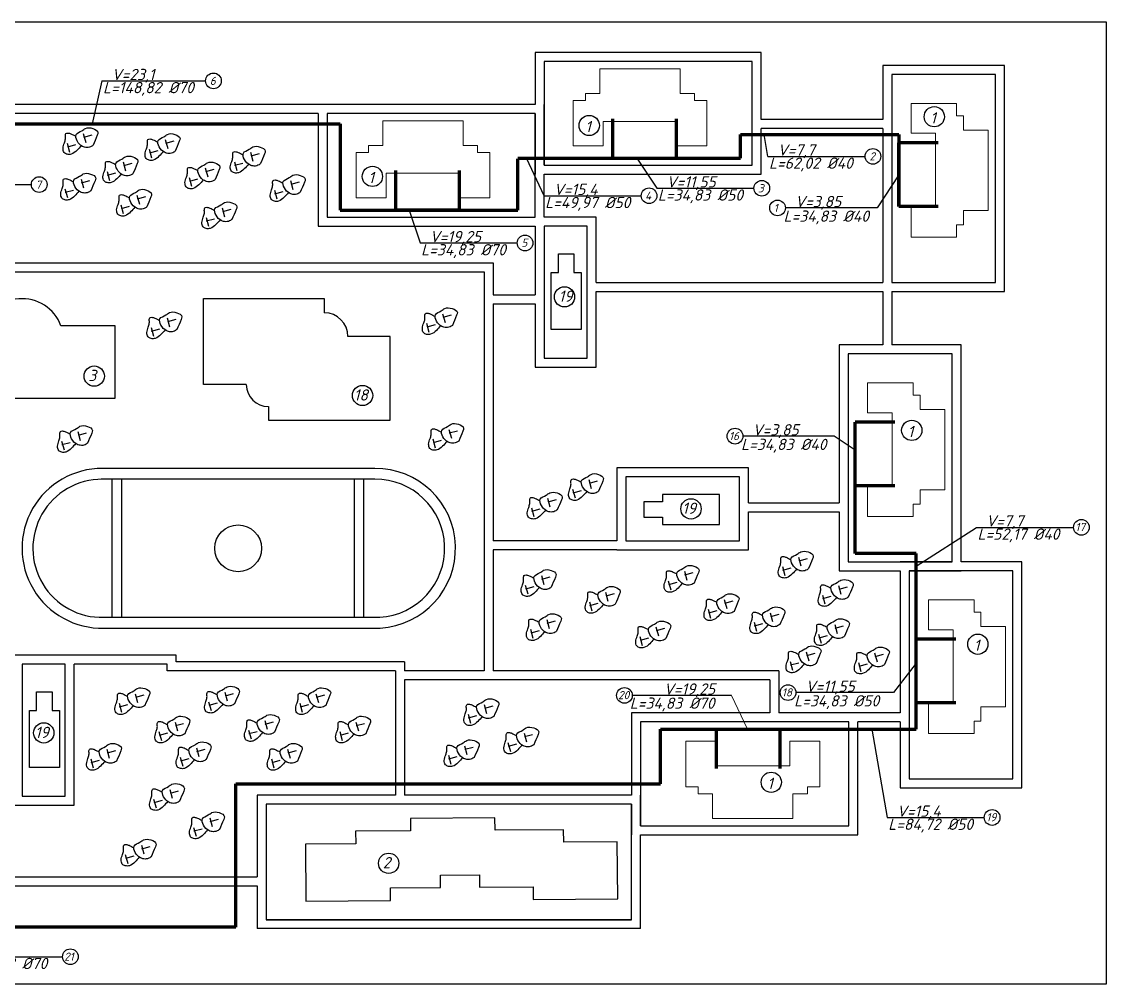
# Model space of a CAD drawing. Header units: millimetres. Extents: x -710977 to 10671, y -929782 to 89628.
# Drawn here: x 241.7 to 451.3, y 4576.5 to 4762.6 of the extents above; entities that cross this region are included whole.
import ezdxf

# ---------------------------------------------------------------- set-up
doc = ezdxf.new("R2010")
doc.units = ezdxf.units.MM
doc.header["$LTSCALE"] = 0.4
for name, color, linetype, lineweight in [('2', 5, 'Continuous', 50), ('5', 7, 'Continuous', 25), ('газ', 7, 'Continuous', 40), ('построение', 7, 'Continuous', 30)]:
    doc.layers.add(name, color=color, linetype=linetype, lineweight=lineweight)
doc.layers.add('план', color=7, linetype='Continuous')
doc.styles.add('Курсив', font='isocpeui.ttf')

msp = doc.modelspace()

# ---------------------------------------------------------------- linework, layer by layer
at = {"color": 0, "linetype": 'ByBlock'}
for p, q in [((156.071, 4762.587), (451.269, 4762.587)), ((451.269, 4762.587), (451.269, 4576.543)), ((451.269, 4576.543), (156.071, 4576.543))]:
    msp.add_line(p, q, dxfattribs=at)
at = {"color": 0, "ltscale": 0.5}
for centre in [(418.028, 4744.222), (351.343, 4742.527), (309.445, 4732.688), (346.569, 4709.407), (255.688, 4694.089), (307.551, 4690.346), (413.671, 4683.605), (371.014, 4668.421), (426.446, 4642.277), (245.942, 4625.128), (386.526, 4615.588), (312.591, 4599.93)]:
    msp.add_circle(centre, 1.96, dxfattribs=at)
at = {"layer": '2', "color": 0, "lineweight": 90}
for p, q in [((355.837, 4743.838), (355.837, 4736.202)), ((355.837, 4743.838), (355.837, 4736.202)), ((368.173, 4743.838), (368.173, 4736.202)), ((368.173, 4743.838), (368.173, 4736.202)), ((231.569, 4742.857), (303.216, 4742.857)), ((303.216, 4742.857), (303.216, 4726.169)), ((380.549, 4736.202), (380.549, 4740.787)), ((380.549, 4740.787), (411.169, 4740.787)), ((411.169, 4740.787), (411.169, 4726.852)), ((418.805, 4739.189), (411.169, 4739.189)), ((411.169, 4726.852), (411.169, 4739.189)), ((337.574, 4736.202), (380.549, 4736.202)), ((337.574, 4726.169), (337.574, 4736.113)), ((313.9, 4733.805), (313.9, 4726.759)), ((313.9, 4733.805), (313.9, 4726.169)), ((326.237, 4733.805), (326.237, 4726.759)), ((326.237, 4733.805), (326.237, 4726.169)), ((418.805, 4726.852), (411.169, 4726.852)), ((303.216, 4726.169), (337.574, 4726.169)), ((326.237, 4726.169), (313.9, 4726.169)), ((402.765, 4659.816), (402.765, 4685.191)), ((410.401, 4685.191), (402.765, 4685.191)), ((402.765, 4672.854), (402.765, 4685.191)), ((410.401, 4672.854), (402.765, 4672.854)), ((414.536, 4659.816), (402.765, 4659.816)), ((414.536, 4625.886), (414.536, 4659.816)), ((422.172, 4643.254), (414.536, 4643.254)), ((414.536, 4630.918), (414.536, 4643.254)), ((422.172, 4643.254), (415.314, 4643.254)), ((422.172, 4630.918), (414.536, 4630.918)), ((365.149, 4615.258), (365.149, 4625.886)), ((365.149, 4625.886), (414.536, 4625.886)), ((375.928, 4618.25), (375.928, 4625.886)), ((375.928, 4625.886), (388.264, 4625.886)), ((388.264, 4618.25), (388.264, 4625.886)), ((283.047, 4587.596), (283.047, 4615.258)), ((283.047, 4615.258), (365.149, 4615.258)), ((283.047, 4587.596), (168.696, 4587.596))]:
    msp.add_line(p, q, dxfattribs=at)
at = {"layer": '2', "color": 0, "lineweight": 50}
for p, q in [((368.173, 4736.202), (355.837, 4736.202)), ((410.401, 4685.191), (403.703, 4685.191)), ((410.401, 4672.854), (403.703, 4672.854))]:
    msp.add_line(p, q, dxfattribs=at)
at = {"layer": 'газ', "color": 0, "lineweight": 25, "ltscale": 0.08}
for p, q in [((384.554, 4756.633), (340.879, 4756.633)), ((340.879, 4756.633), (340.879, 4746.6)), ((384.554, 4743.688), (384.554, 4756.633)), ((382.816, 4754.895), (342.618, 4754.895)), ((342.618, 4754.895), (342.618, 4734.829)), ((382.816, 4734.829), (382.816, 4754.895)), ((431.6, 4754.146), (408.058, 4754.146)), ((408.058, 4754.146), (408.058, 4743.688)), ((431.6, 4710.471), (431.6, 4754.146)), ((429.862, 4752.408), (409.796, 4752.408)), ((409.796, 4752.408), (409.796, 4712.21)), ((429.862, 4712.21), (429.862, 4752.408)), ((257.192, 4751.153), (255.315, 4742.857)), ((257.192, 4751.153), (277.217, 4751.153)), ((340.879, 4746.6), (235.254, 4746.6)), ((342.618, 4734.829), (342.618, 4746.6)), ((298.943, 4744.862), (235.254, 4744.862)), ((298.943, 4744.862), (298.943, 4723.058)), ((340.879, 4744.862), (300.681, 4744.862)), ((300.681, 4744.862), (300.681, 4724.796)), ((340.879, 4744.862), (340.879, 4733.091)), ((340.879, 4724.796), (340.879, 4744.862)), ((408.058, 4743.688), (384.554, 4743.688)), ((384.554, 4733.091), (384.554, 4741.949)), ((408.058, 4741.949), (384.554, 4741.949)), ((408.058, 4741.949), (408.058, 4712.21)), ((385.875, 4736.556), (385.128, 4740.787)), ((342.618, 4728.944), (339.27, 4736.113)), ((342.618, 4734.829), (382.816, 4734.829)), ((360.552, 4736.202), (364.404, 4730.4)), ((385.875, 4736.556), (404.652, 4736.556)), ((342.618, 4733.091), (384.554, 4733.091)), ((342.618, 4724.796), (342.618, 4733.091)), ((365.58, 4733.091), (384.554, 4733.091)), ((411.169, 4733.02), (407.012, 4726.596)), ((224.768, 4731.111), (243.546, 4731.111)), ((342.618, 4728.944), (361.395, 4728.944)), ((364.404, 4730.4), (383.182, 4730.4)), ((408.058, 4729.445), (408.058, 4712.21)), ((407.012, 4726.596), (389.246, 4726.596)), ((300.681, 4724.796), (340.879, 4724.796)), ((316.58, 4726.169), (318.652, 4719.816)), ((352.666, 4724.796), (342.618, 4724.796)), ((352.666, 4712.21), (352.666, 4724.796)), ((298.943, 4723.058), (340.879, 4723.058)), ((323.644, 4723.058), (340.879, 4723.058)), ((340.879, 4723.058), (340.879, 4709.815)), ((350.928, 4723.058), (342.618, 4723.058)), ((342.618, 4723.058), (342.618, 4708.077)), ((350.928, 4697.533), (350.928, 4723.058)), ((318.652, 4719.816), (337.43, 4719.816)), ((223.149, 4715.995), (261.029, 4715.995)), ((261.029, 4715.995), (332.779, 4715.995)), ((332.779, 4715.995), (332.779, 4709.815)), ((224.887, 4714.256), (261.029, 4714.256)), ((261.029, 4714.256), (331.04, 4714.256)), ((331.04, 4714.256), (331.04, 4646.786)), ((352.666, 4712.21), (408.058, 4712.21)), ((409.796, 4712.21), (429.862, 4712.21)), ((332.779, 4709.815), (340.879, 4709.815)), ((352.666, 4695.795), (352.666, 4710.471)), ((352.666, 4710.471), (408.058, 4710.471)), ((408.058, 4710.471), (408.058, 4700.148)), ((409.796, 4710.471), (431.6, 4710.471)), ((409.796, 4710.471), (409.796, 4700.148)), ((332.779, 4708.077), (332.779, 4662.249)), ((332.779, 4708.077), (340.879, 4708.077)), ((340.879, 4708.077), (340.879, 4695.795)), ((342.618, 4708.077), (342.618, 4697.533)), ((408.058, 4700.148), (399.654, 4700.148)), ((399.654, 4700.148), (399.654, 4669.612)), ((423.196, 4700.148), (409.796, 4700.148)), ((423.196, 4658.212), (423.196, 4700.148)), ((342.618, 4697.533), (350.928, 4697.533)), ((421.458, 4698.41), (401.392, 4698.41)), ((401.392, 4698.41), (401.392, 4658.212)), ((421.458, 4658.212), (421.458, 4698.41)), ((340.879, 4695.795), (352.666, 4695.795)), ((398.688, 4682.482), (381.033, 4682.482)), ((402.765, 4679.808), (398.688, 4682.482)), ((309.916, 4676.231), (257.062, 4676.231)), ((382.148, 4676.38), (356.682, 4676.38)), ((356.682, 4676.38), (356.682, 4662.249)), ((382.148, 4669.612), (382.148, 4676.38)), ((309.916, 4674.145), (257.062, 4674.145)), ((259.176, 4647.469), (259.176, 4674.145)), ((261.025, 4647.47), (261.026, 4674.145)), ((305.971, 4647.469), (305.971, 4674.145)), ((307.82, 4647.469), (307.82, 4674.145)), ((380.409, 4674.641), (358.42, 4674.641)), ((358.42, 4674.641), (358.42, 4662.249)), ((380.409, 4662.249), (380.409, 4674.641)), ((399.654, 4675.447), (399.654, 4669.612)), ((382.148, 4669.612), (399.654, 4669.612)), ((382.148, 4660.511), (382.148, 4667.873)), ((382.148, 4667.873), (399.654, 4667.873)), ((399.654, 4667.873), (399.654, 4656.473)), ((399.654, 4667.873), (399.654, 4656.473)), ((414.536, 4657.339), (426.163, 4664.862)), ((426.163, 4664.862), (444.941, 4664.862)), ((356.682, 4662.249), (332.779, 4662.249)), ((358.42, 4662.249), (380.409, 4662.249)), ((332.779, 4660.511), (332.779, 4646.786)), ((356.682, 4660.511), (332.779, 4660.511)), ((356.682, 4660.511), (382.148, 4660.511)), ((401.392, 4658.212), (421.458, 4658.212)), ((421.458, 4658.212), (411.425, 4658.212)), ((434.967, 4658.212), (423.196, 4658.212)), ((434.967, 4614.537), (434.967, 4658.212)), ((399.654, 4656.473), (411.425, 4656.473)), ((411.425, 4656.473), (411.425, 4628.997)), ((433.229, 4656.473), (413.163, 4656.473)), ((413.163, 4656.473), (413.163, 4616.275)), ((413.163, 4656.473), (423.196, 4656.473)), ((433.229, 4616.275), (433.229, 4656.473)), ((256.808, 4647.468), (310.863, 4647.486)), ((331.04, 4646.786), (331.04, 4637.13)), ((332.779, 4646.786), (332.779, 4637.13)), ((256.809, 4645.382), (310.922, 4645.4)), ((271.497, 4640.175), (224.887, 4640.175)), ((251.831, 4640.175), (241.782, 4640.175)), ((250.092, 4638.437), (241.782, 4638.437)), ((250.092, 4638.437), (241.782, 4638.437)), ((241.782, 4638.437), (241.782, 4623.455)), ((250.092, 4612.912), (250.092, 4638.437)), ((269.758, 4638.437), (251.831, 4638.437)), ((251.831, 4611.174), (251.831, 4638.437)), ((269.758, 4637.13), (269.758, 4638.437)), ((271.497, 4638.869), (271.497, 4640.175)), ((315.624, 4638.869), (271.497, 4638.869)), ((315.624, 4638.869), (315.624, 4637.13)), ((414.536, 4638.63), (410.123, 4632.917)), ((313.885, 4637.13), (269.758, 4637.13)), ((313.885, 4637.13), (313.885, 4613.083)), ((331.04, 4637.13), (315.624, 4637.13)), ((387.986, 4637.13), (332.779, 4637.13)), ((387.986, 4637.13), (387.986, 4628.997)), ((386.248, 4635.392), (315.624, 4635.392)), ((315.624, 4635.392), (315.624, 4613.083)), ((386.248, 4635.392), (386.248, 4628.997)), ((378.866, 4632.379), (359.671, 4632.379)), ((410.123, 4632.917), (391.278, 4632.917)), ((411.425, 4633.511), (411.425, 4628.997)), ((359.547, 4628.997), (359.547, 4613.083)), ((378.52, 4628.997), (359.547, 4628.997)), ((386.248, 4628.997), (378.52, 4628.997)), ((411.425, 4628.997), (387.986, 4628.997)), ((361.285, 4627.259), (361.285, 4607.193)), ((401.483, 4627.259), (361.285, 4627.259)), ((401.483, 4607.193), (401.483, 4627.259)), ((403.221, 4605.454), (403.221, 4627.259)), ((411.425, 4627.259), (403.221, 4627.259)), ((405.961, 4625.886), (408.914, 4608.783)), ((411.425, 4627.259), (411.425, 4614.537)), ((411.425, 4627.259), (411.425, 4614.537)), ((241.782, 4623.455), (241.782, 4612.912)), ((413.163, 4616.275), (433.229, 4616.275)), ((411.425, 4614.537), (434.967, 4614.537)), ((240.044, 4611.174), (251.831, 4611.174)), ((241.782, 4612.912), (250.092, 4612.912)), ((313.885, 4613.083), (287.185, 4613.083)), ((287.185, 4613.083), (287.185, 4597.304)), ((359.547, 4611.345), (288.923, 4611.345)), ((288.923, 4611.345), (288.923, 4589.036)), ((359.547, 4613.083), (315.624, 4613.083)), ((359.547, 4611.345), (359.547, 4605.454)), ((359.547, 4589.036), (359.547, 4611.345)), ((361.285, 4607.193), (361.285, 4613.083)), ((361.285, 4607.193), (401.483, 4607.193)), ((408.914, 4608.783), (427.692, 4608.783)), ((361.285, 4605.454), (403.221, 4605.454)), ((361.285, 4587.298), (361.285, 4605.454)), ((210.489, 4597.304), (287.185, 4597.304)), ((186.947, 4595.566), (287.185, 4595.566)), ((287.185, 4595.566), (287.185, 4587.298)), ((288.923, 4589.036), (359.547, 4589.036)), ((359.547, 4589.036), (288.923, 4589.036)), ((361.285, 4587.298), (287.185, 4587.298)), ((228.636, 4581.883), (249.563, 4581.883))]:
    msp.add_line(p, q, dxfattribs=at)
at = {"layer": 'газ', "color": 0, "lineweight": 50, "ltscale": 0.08}
for p, q in [((375.928, 4618.25), (375.928, 4624.506)), ((388.264, 4618.25), (388.264, 4624.506))]:
    msp.add_line(p, q, dxfattribs=at)
at = {"layer": 'газ', "color": 0, "lineweight": 25, "ltscale": 0.08}
for points in [[(345.392, 4714.092), (345.392, 4717.694), (348.383, 4717.694), (348.383, 4714.092)], [(348.383, 4714.092), (349.786, 4714.092), (349.786, 4703.097), (343.989, 4703.097), (343.989, 4714.092), (345.392, 4714.092)], [(285.077, 4692.452), (276.802, 4692.452), (276.802, 4709.111), (300.144, 4709.111), (300.144, 4706.325)], [(238.106, 4693.873), (238.106, 4689.804), (259.715, 4689.804), (259.715, 4703.827), (249.267, 4703.827)], [(289.342, 4688.188), (289.342, 4685.587), (312.901, 4685.587), (312.901, 4701.756), (304.713, 4701.756)], [(365.517, 4669.792), (361.914, 4669.792), (361.914, 4666.8), (365.517, 4666.8)], [(365.517, 4666.8), (365.517, 4665.398), (376.512, 4665.398), (376.512, 4671.194), (365.517, 4671.194), (365.517, 4669.792)], [(244.556, 4629.47), (244.556, 4633.073), (247.548, 4633.073), (247.548, 4629.47)], [(247.548, 4629.47), (248.95, 4629.47), (248.95, 4618.475), (243.154, 4618.475), (243.154, 4629.47), (244.556, 4629.47)], [(333.142, 4606.325), (333.126, 4608.733), (316.792, 4608.619), (316.808, 4606.211)], [(316.808, 4606.211), (306.204, 4606.137), (306.221, 4603.707)], [(346.415, 4603.988), (346.398, 4606.418), (333.142, 4606.325)], [(306.221, 4603.707), (296.523, 4603.639), (296.6, 4592.623), (312.934, 4592.737), (312.917, 4595.167)], [(340.504, 4595.36), (340.521, 4592.93), (356.855, 4593.044), (356.778, 4604.06), (346.415, 4603.988)], [(312.917, 4595.167), (322.615, 4595.235), (322.598, 4597.643)], [(322.598, 4597.643), (330.124, 4597.695)], [(330.124, 4597.695), (330.141, 4595.287), (340.504, 4595.36)]]:
    msp.add_lwpolyline(points, dxfattribs=at)
for centre, radius in [((278.732, 4751.153), 1.515), ((406.168, 4736.556), 1.515), ((245.061, 4731.111), 1.515), ((384.697, 4730.4), 1.515), ((362.91, 4728.944), 1.515), ((387.731, 4726.596), 1.515), ((338.945, 4719.816), 1.515), ((379.517, 4682.482), 1.515), ((446.456, 4664.862), 1.515), ((283.494, 4660.811), 4.526), ((389.763, 4632.917), 1.515), ((358.156, 4632.379), 1.515), ((429.207, 4608.783), 1.515), ((251.079, 4581.883), 1.515)]:
    msp.add_circle(centre, radius, dxfattribs=at)
for centre, radius, start, end in [((241.748, 4701.023), 8.025, 20.44993, 243.00961), ((300.144, 4701.756), 4.57, 0, 90), ((289.342, 4692.452), 4.265, 180, 270), ((257.175, 4660.804), 15.427, 89.54454, 271.50542), ((310.075, 4660.804), 15.427, 273.14856, 90.63208), ((257.175, 4660.804), 13.341, 89.51026, 271.61738), ((310.075, 4660.804), 13.341, 273.38899, 90.67974), ((310.075, 4660.804), 15.427, 266.88587, 266.89003)]:
    msp.add_arc(centre, radius, start, end, dxfattribs=at)
at = {"layer": 'план', "color": 0}
for p, q in [((250.455, 4739.112), (250.928, 4737.402)), ((253.573, 4740.961), (254.046, 4739.251)), ((255.22, 4740.642), (253.621, 4740.2)), ((269.425, 4739.809), (269.898, 4738.099)), ((271.073, 4739.49), (269.473, 4739.048)), ((252.102, 4738.793), (250.503, 4738.351)), ((266.308, 4737.96), (266.78, 4736.25)), ((267.955, 4737.641), (266.356, 4737.199)), ((285.9, 4737.371), (286.372, 4735.661)), ((287.547, 4737.052), (285.948, 4736.61)), ((261.292, 4735.481), (261.765, 4733.771)), ((262.939, 4735.162), (261.34, 4734.72)), ((282.782, 4735.522), (283.255, 4733.812)), ((284.429, 4735.203), (282.83, 4734.761)), ((258.174, 4733.632), (258.647, 4731.922)), ((259.821, 4733.313), (258.222, 4732.871)), ((277.144, 4734.329), (277.617, 4732.619)), ((278.792, 4734.01), (277.192, 4733.568)), ((253.142, 4732.155), (253.615, 4730.445)), ((254.789, 4731.837), (253.19, 4731.394)), ((274.026, 4732.48), (274.499, 4730.77)), ((275.674, 4732.161), (274.075, 4731.719)), ((293.619, 4731.891), (294.091, 4730.181)), ((295.266, 4731.572), (293.667, 4731.13)), ((250.024, 4730.307), (250.497, 4728.597)), ((251.671, 4729.988), (250.072, 4729.546)), ((263.941, 4729.052), (264.414, 4727.342)), ((265.588, 4728.733), (263.989, 4728.291)), ((290.501, 4730.042), (290.973, 4728.332)), ((292.148, 4729.723), (290.549, 4729.281)), ((260.823, 4727.203), (261.296, 4725.493)), ((262.47, 4726.885), (260.871, 4726.442)), ((280.415, 4726.614), (280.888, 4724.904)), ((277.297, 4724.765), (277.77, 4723.055)), ((278.944, 4724.447), (277.345, 4724.004)), ((282.062, 4726.295), (280.463, 4725.853)), ((323.022, 4706.156), (323.494, 4704.446)), ((324.669, 4705.837), (323.07, 4705.395)), ((266.665, 4703.501), (267.138, 4701.792)), ((269.783, 4705.35), (270.256, 4703.64)), ((271.43, 4705.031), (269.831, 4704.589)), ((319.904, 4704.307), (320.377, 4702.597)), ((321.551, 4703.989), (319.952, 4703.546)), ((268.312, 4703.183), (266.713, 4702.74)), ((252.511, 4683.384), (252.984, 4681.674)), ((254.158, 4683.066), (252.559, 4682.623)), ((324.232, 4683.791), (324.704, 4682.081)), ((325.879, 4683.472), (324.28, 4683.03)), ((249.393, 4681.535), (249.866, 4679.826)), ((251.04, 4681.217), (249.441, 4680.775)), ((321.114, 4681.942), (321.587, 4680.232)), ((322.761, 4681.623), (321.162, 4681.181)), ((351.263, 4674.098), (351.736, 4672.388)), ((348.145, 4672.249), (348.618, 4670.539)), ((349.792, 4671.93), (348.193, 4671.488)), ((352.91, 4673.779), (351.311, 4673.337)), ((343.284, 4670.51), (343.757, 4668.8)), ((344.931, 4670.191), (343.332, 4669.749)), ((340.166, 4668.661), (340.639, 4666.951)), ((341.813, 4668.342), (340.214, 4667.9)), ((388.676, 4657.263), (389.149, 4655.553)), ((391.794, 4659.111), (392.267, 4657.401)), ((393.442, 4658.793), (391.842, 4658.35)), ((342.108, 4655.551), (342.58, 4653.841)), ((343.755, 4655.232), (342.156, 4654.79)), ((369.733, 4656.363), (370.206, 4654.653)), ((371.381, 4656.044), (369.781, 4655.602)), ((390.324, 4656.944), (388.725, 4656.502)), ((338.99, 4653.702), (339.463, 4651.992)), ((340.637, 4653.383), (339.038, 4652.941)), ((366.616, 4654.514), (367.088, 4652.804)), ((368.263, 4654.195), (366.664, 4653.753)), ((399.513, 4653.631), (399.986, 4651.922)), ((401.161, 4653.313), (399.561, 4652.87)), ((354.499, 4652.304), (354.971, 4650.594)), ((356.146, 4651.985), (354.547, 4651.543)), ((377.452, 4650.883), (377.925, 4649.173)), ((396.395, 4651.783), (396.868, 4650.073)), ((398.043, 4651.464), (396.443, 4651.022)), ((351.381, 4650.455), (351.854, 4648.745)), ((353.028, 4650.136), (351.429, 4649.694)), ((374.334, 4649.034), (374.807, 4647.324)), ((379.1, 4650.564), (377.5, 4650.122)), ((343.123, 4647.027), (343.596, 4645.317)), ((344.771, 4646.708), (343.171, 4646.266)), ((375.982, 4648.715), (374.383, 4648.273)), ((386.31, 4648.355), (386.783, 4646.645)), ((387.957, 4648.036), (386.358, 4647.594)), ((340.005, 4645.178), (340.478, 4643.468)), ((341.653, 4644.859), (340.053, 4644.417)), ((364.249, 4645.606), (364.722, 4643.896)), ((365.896, 4645.287), (364.297, 4644.845)), ((383.192, 4646.506), (383.665, 4644.796)), ((384.839, 4646.187), (383.24, 4645.745)), ((398.781, 4646.064), (399.254, 4644.354)), ((400.428, 4645.745), (398.829, 4645.303)), ((361.131, 4643.757), (361.604, 4642.047)), ((362.778, 4643.438), (361.179, 4642.996)), ((395.663, 4644.215), (396.136, 4642.505)), ((397.31, 4643.897), (395.711, 4643.454)), ((393.296, 4640.802), (393.769, 4639.092)), ((394.944, 4640.483), (393.344, 4640.041)), ((406.5, 4640.584), (406.973, 4638.874)), ((390.178, 4638.953), (390.651, 4637.243)), ((391.826, 4638.634), (390.226, 4638.192)), ((403.382, 4638.736), (403.855, 4637.026)), ((405.029, 4638.417), (403.43, 4637.975)), ((408.147, 4640.266), (406.548, 4639.823)), ((263.608, 4632.714), (264.081, 4631.004)), ((265.255, 4632.395), (263.656, 4631.953)), ((280.922, 4633.017), (281.395, 4631.307)), ((282.57, 4632.698), (280.97, 4632.256)), ((298.54, 4632.714), (299.013, 4631.004)), ((300.188, 4632.395), (298.589, 4631.953)), ((260.49, 4630.865), (260.963, 4629.155)), ((262.138, 4630.546), (260.538, 4630.104)), ((277.805, 4631.168), (278.277, 4629.458)), ((279.452, 4630.849), (277.853, 4630.407)), ((295.423, 4630.865), (295.895, 4629.155)), ((297.07, 4630.546), (295.471, 4630.104)), ((331.043, 4630.59), (331.516, 4628.88)), ((332.69, 4630.271), (331.091, 4629.829)), ((327.925, 4628.741), (328.398, 4627.031)), ((329.572, 4628.422), (327.973, 4627.98)), ((271.327, 4627.234), (271.8, 4625.524)), ((272.974, 4626.915), (271.375, 4626.473)), ((288.641, 4627.537), (289.114, 4625.827)), ((290.289, 4627.218), (288.689, 4626.776)), ((306.259, 4627.234), (306.732, 4625.524)), ((307.907, 4626.915), (306.307, 4626.473)), ((268.209, 4625.385), (268.682, 4623.675)), ((269.857, 4625.066), (268.257, 4624.624)), ((285.524, 4625.688), (285.996, 4623.978)), ((287.171, 4625.37), (285.572, 4624.927)), ((303.142, 4625.385), (303.614, 4623.675)), ((304.789, 4625.066), (303.19, 4624.624)), ((338.762, 4625.11), (339.234, 4623.4)), ((340.409, 4624.791), (338.81, 4624.349)), ((258.124, 4621.957), (258.597, 4620.247)), ((259.771, 4621.638), (258.172, 4621.196)), ((275.438, 4622.26), (275.911, 4620.55)), ((277.085, 4621.942), (275.486, 4621.499)), ((293.056, 4621.957), (293.529, 4620.247)), ((294.703, 4621.638), (293.104, 4621.196)), ((327.244, 4622.655), (327.717, 4620.945)), ((328.892, 4622.336), (327.293, 4621.894)), ((335.644, 4623.261), (336.117, 4621.551)), ((337.291, 4622.942), (335.692, 4622.5)), ((255.006, 4620.108), (255.479, 4618.398)), ((256.653, 4619.789), (255.054, 4619.347)), ((272.32, 4620.411), (272.793, 4618.702)), ((273.967, 4620.093), (272.368, 4619.65)), ((289.938, 4620.108), (290.411, 4618.398)), ((291.585, 4619.789), (289.986, 4619.347)), ((324.127, 4620.806), (324.599, 4619.096)), ((325.774, 4620.487), (324.175, 4620.045)), ((270.291, 4614.205), (270.764, 4612.495)), ((271.938, 4613.886), (270.339, 4613.444)), ((267.173, 4612.356), (267.646, 4610.646)), ((268.82, 4612.037), (267.221, 4611.595)), ((274.892, 4606.876), (275.365, 4605.166)), ((278.01, 4608.725), (278.483, 4607.015)), ((279.657, 4608.406), (278.058, 4607.964)), ((276.539, 4606.557), (274.94, 4606.115)), ((264.806, 4603.448), (265.279, 4601.738)), ((266.454, 4603.129), (264.854, 4602.687)), ((261.689, 4601.599), (262.161, 4599.889)), ((263.336, 4601.281), (261.737, 4600.838))]:
    msp.add_line(p, q, dxfattribs=at)
for points in [[(253.172, 4738.633), (252.357, 4737.718), (251.251, 4736.979), (250.469, 4736.96), (249.886, 4737.29), (249.659, 4738.113), (249.934, 4739.175), (250.129, 4739.925), (250.129, 4740.656), (250.207, 4740.957), (250.605, 4741.067), (251.185, 4740.916), (252.114, 4740.45)], [(255.46, 4738.7), (256.281, 4740.642), (256.416, 4741.161), (255.427, 4741.954), (254.001, 4741.968), (253.302, 4741.513), (252.181, 4740.764), (252.385, 4739.534), (253.404, 4738.497), (254.281, 4738.27), (255.214, 4738.528), (255.46, 4738.7)], [(271.312, 4737.548), (272.133, 4739.491), (272.268, 4740.009), (271.279, 4740.803), (269.854, 4740.816), (269.154, 4740.361), (268.033, 4739.612), (268.238, 4738.382), (269.256, 4737.345), (270.134, 4737.118), (271.067, 4737.376), (271.312, 4737.548)], [(269.025, 4737.482), (268.209, 4736.566), (267.103, 4735.827), (266.322, 4735.808), (265.739, 4736.138), (265.511, 4736.961), (265.787, 4738.023), (265.981, 4738.773), (265.981, 4739.504), (266.059, 4739.805), (266.457, 4739.915), (267.037, 4739.765), (267.966, 4739.298)], [(285.499, 4735.044), (284.683, 4734.128), (283.577, 4733.389), (282.796, 4733.37), (282.213, 4733.7), (281.985, 4734.523), (282.261, 4735.585), (282.455, 4736.335), (282.455, 4737.066), (282.533, 4737.367), (282.931, 4737.477), (283.511, 4737.327), (284.44, 4736.86)], [(287.786, 4735.11), (288.607, 4737.053), (288.742, 4737.572), (287.753, 4738.365), (286.328, 4738.379), (285.628, 4737.923), (284.508, 4737.174), (284.712, 4735.944), (285.73, 4734.908), (286.608, 4734.68), (287.541, 4734.938), (287.786, 4735.11)], [(260.891, 4733.154), (260.076, 4732.238), (258.97, 4731.499), (258.188, 4731.48), (257.605, 4731.81), (257.378, 4732.633), (257.653, 4733.695), (257.848, 4734.445), (257.848, 4735.176), (257.926, 4735.477), (258.324, 4735.587), (258.904, 4735.437), (259.833, 4734.97)], [(263.179, 4733.22), (264, 4735.163), (264.135, 4735.681), (263.146, 4736.475), (261.72, 4736.488), (261.02, 4736.033), (259.9, 4735.284), (260.104, 4734.054), (261.123, 4733.017), (262, 4732.79), (262.933, 4733.048), (263.179, 4733.22)], [(279.031, 4732.068), (279.852, 4734.011), (279.987, 4734.53), (278.998, 4735.323), (277.573, 4735.337), (276.873, 4734.882), (275.752, 4734.132), (275.957, 4732.902), (276.975, 4731.866), (277.852, 4731.638), (278.785, 4731.896), (279.031, 4732.068)], [(255.029, 4729.895), (255.85, 4731.837), (255.985, 4732.356), (254.996, 4733.149), (253.57, 4733.163), (252.87, 4732.708), (251.75, 4731.959), (251.954, 4730.729), (252.973, 4729.692), (253.85, 4729.464), (254.783, 4729.722), (255.029, 4729.895)], [(276.744, 4732.002), (275.928, 4731.086), (274.822, 4730.347), (274.041, 4730.328), (273.458, 4730.659), (273.23, 4731.481), (273.506, 4732.543), (273.7, 4733.293), (273.7, 4734.025), (273.778, 4734.325), (274.176, 4734.435), (274.756, 4734.285), (275.685, 4733.818)], [(295.505, 4729.63), (296.326, 4731.573), (296.461, 4732.092), (295.472, 4732.885), (294.047, 4732.899), (293.347, 4732.444), (292.227, 4731.694), (292.431, 4730.464), (293.449, 4729.428), (294.327, 4729.2), (295.26, 4729.458), (295.505, 4729.63)], [(252.741, 4729.828), (251.926, 4728.912), (250.819, 4728.174), (250.038, 4728.154), (249.455, 4728.485), (249.228, 4729.308), (249.503, 4730.37), (249.698, 4731.12), (249.698, 4731.851), (249.776, 4732.151), (250.174, 4732.261), (250.754, 4732.111), (251.683, 4731.644)], [(293.218, 4729.564), (292.402, 4728.648), (291.296, 4727.909), (290.515, 4727.89), (289.932, 4728.221), (289.704, 4729.043), (289.98, 4730.105), (290.174, 4730.855), (290.174, 4731.587), (290.252, 4731.887), (290.65, 4731.997), (291.23, 4731.847), (292.159, 4731.38)], [(263.54, 4726.725), (262.725, 4725.809), (261.618, 4725.07), (260.837, 4725.051), (260.254, 4725.382), (260.027, 4726.204), (260.302, 4727.266), (260.497, 4728.016), (260.497, 4728.748), (260.574, 4729.048), (260.973, 4729.158), (261.553, 4729.008), (262.482, 4728.541)], [(265.827, 4726.792), (266.649, 4728.734), (266.783, 4729.253), (265.795, 4730.046), (264.369, 4730.06), (263.669, 4729.605), (262.549, 4728.855), (262.753, 4727.625), (263.772, 4726.589), (264.649, 4726.361), (265.582, 4726.619), (265.827, 4726.792)], [(280.014, 4724.287), (279.199, 4723.371), (278.092, 4722.633), (277.311, 4722.613), (276.728, 4722.944), (276.501, 4723.766), (276.776, 4724.828), (276.971, 4725.578), (276.971, 4726.31), (277.049, 4726.61), (277.447, 4726.72), (278.027, 4726.57), (278.956, 4726.103)], [(282.302, 4724.354), (283.123, 4726.296), (283.258, 4726.815), (282.269, 4727.608), (280.843, 4727.622), (280.143, 4727.167), (279.023, 4726.418), (279.227, 4725.187), (280.246, 4724.151), (281.123, 4723.923), (282.056, 4724.181), (282.302, 4724.354)], [(269.382, 4703.023), (268.567, 4702.107), (267.46, 4701.369), (266.679, 4701.349), (266.096, 4701.68), (265.869, 4702.502), (266.144, 4703.564), (266.339, 4704.314), (266.339, 4705.046), (266.417, 4705.346), (266.815, 4705.456), (267.395, 4705.306), (268.324, 4704.839)], [(271.669, 4703.09), (272.491, 4705.032), (272.625, 4705.551), (271.637, 4706.344), (270.211, 4706.358), (269.511, 4705.903), (268.391, 4705.154), (268.595, 4703.923), (269.614, 4702.887), (270.491, 4702.659), (271.424, 4702.917), (271.669, 4703.09)], [(322.621, 4703.829), (321.805, 4702.913), (320.699, 4702.175), (319.918, 4702.155), (319.335, 4702.486), (319.107, 4703.308), (319.383, 4704.37), (319.577, 4705.12), (319.577, 4705.852), (319.655, 4706.152), (320.054, 4706.262), (320.633, 4706.112), (321.562, 4705.645)], [(324.908, 4703.896), (325.729, 4705.838), (325.864, 4706.357), (324.875, 4707.15), (323.45, 4707.164), (322.75, 4706.709), (321.63, 4705.96), (321.834, 4704.729), (322.852, 4703.693), (323.73, 4703.465), (324.663, 4703.723), (324.908, 4703.896)], [(254.397, 4681.124), (255.219, 4683.066), (255.353, 4683.585), (254.365, 4684.378), (252.939, 4684.392), (252.239, 4683.937), (251.119, 4683.188), (251.323, 4681.957), (252.342, 4680.921), (253.219, 4680.693), (254.152, 4680.951), (254.397, 4681.124)], [(326.118, 4681.53), (326.939, 4683.473), (327.074, 4683.992), (326.085, 4684.785), (324.66, 4684.799), (323.96, 4684.343), (322.84, 4683.594), (323.044, 4682.364), (324.062, 4681.328), (324.94, 4681.1), (325.873, 4681.358), (326.118, 4681.53)], [(252.11, 4681.057), (251.295, 4680.141), (250.188, 4679.403), (249.407, 4679.383), (248.824, 4679.714), (248.597, 4680.537), (248.872, 4681.599), (249.067, 4682.349), (249.067, 4683.08), (249.145, 4683.38), (249.543, 4683.49), (250.123, 4683.34), (251.052, 4682.873)], [(323.831, 4681.464), (323.015, 4680.548), (321.909, 4679.809), (321.128, 4679.79), (320.545, 4680.12), (320.317, 4680.943), (320.593, 4682.005), (320.787, 4682.755), (320.787, 4683.486), (320.865, 4683.787), (321.263, 4683.897), (321.843, 4683.747), (322.772, 4683.28)], [(350.862, 4671.77), (350.047, 4670.855), (348.94, 4670.116), (348.159, 4670.097), (347.576, 4670.427), (347.349, 4671.25), (347.624, 4672.312), (347.819, 4673.062), (347.819, 4673.793), (347.897, 4674.094), (348.295, 4674.204), (348.875, 4674.053), (349.804, 4673.587)], [(353.149, 4671.837), (353.971, 4673.779), (354.105, 4674.298), (353.117, 4675.091), (351.691, 4675.105), (350.991, 4674.65), (349.871, 4673.901), (350.075, 4672.671), (351.094, 4671.634), (351.971, 4671.407), (352.904, 4671.665), (353.149, 4671.837)], [(342.883, 4668.183), (342.068, 4667.267), (340.961, 4666.528), (340.18, 4666.509), (339.597, 4666.84), (339.37, 4667.662), (339.645, 4668.724), (339.84, 4669.474), (339.84, 4670.206), (339.917, 4670.506), (340.316, 4670.616), (340.896, 4670.466), (341.825, 4669.999)], [(345.17, 4668.249), (345.992, 4670.192), (346.126, 4670.711), (345.138, 4671.504), (343.712, 4671.518), (343.012, 4671.063), (341.892, 4670.313), (342.096, 4669.083), (343.115, 4668.047), (343.992, 4667.819), (344.925, 4668.077), (345.17, 4668.249)], [(393.681, 4656.851), (394.502, 4658.793), (394.637, 4659.312), (393.648, 4660.105), (392.223, 4660.119), (391.523, 4659.664), (390.402, 4658.915), (390.607, 4657.685), (391.625, 4656.648), (392.502, 4656.42), (393.436, 4656.678), (393.681, 4656.851)], [(371.62, 4654.102), (372.441, 4656.045), (372.576, 4656.563), (371.587, 4657.357), (370.162, 4657.37), (369.462, 4656.915), (368.341, 4656.166), (368.546, 4654.936), (369.564, 4653.899), (370.442, 4653.672), (371.375, 4653.93), (371.62, 4654.102)], [(391.394, 4656.784), (390.578, 4655.868), (389.472, 4655.13), (388.691, 4655.11), (388.108, 4655.441), (387.88, 4656.264), (388.156, 4657.326), (388.35, 4658.076), (388.35, 4658.807), (388.428, 4659.107), (388.826, 4659.217), (389.406, 4659.067), (390.335, 4658.6)], [(341.707, 4653.224), (340.891, 4652.308), (339.785, 4651.569), (339.004, 4651.55), (338.421, 4651.88), (338.193, 4652.703), (338.469, 4653.765), (338.664, 4654.515), (338.663, 4655.246), (338.741, 4655.547), (339.14, 4655.657), (339.719, 4655.507), (340.649, 4655.04)], [(343.994, 4653.29), (344.816, 4655.233), (344.95, 4655.752), (343.961, 4656.545), (342.536, 4656.559), (341.836, 4656.103), (340.716, 4655.354), (340.92, 4654.124), (341.938, 4653.088), (342.816, 4652.86), (343.749, 4653.118), (343.994, 4653.29)], [(369.333, 4654.035), (368.517, 4653.12), (367.411, 4652.381), (366.63, 4652.362), (366.047, 4652.692), (365.819, 4653.515), (366.095, 4654.577), (366.289, 4655.327), (366.289, 4656.058), (366.367, 4656.359), (366.765, 4656.469), (367.345, 4656.318), (368.274, 4655.852)], [(356.385, 4650.043), (357.207, 4651.985), (357.341, 4652.504), (356.352, 4653.297), (354.927, 4653.311), (354.227, 4652.856), (353.107, 4652.107), (353.311, 4650.877), (354.329, 4649.84), (355.207, 4649.613), (356.14, 4649.871), (356.385, 4650.043)], [(399.113, 4651.304), (398.297, 4650.389), (397.191, 4649.65), (396.41, 4649.631), (395.827, 4649.961), (395.599, 4650.784), (395.875, 4651.846), (396.069, 4652.596), (396.069, 4653.327), (396.147, 4653.627), (396.545, 4653.738), (397.125, 4653.587), (398.054, 4653.12)], [(401.4, 4651.371), (402.221, 4653.313), (402.356, 4653.832), (401.367, 4654.625), (399.942, 4654.639), (399.242, 4654.184), (398.121, 4653.435), (398.326, 4652.205), (399.344, 4651.168), (400.221, 4650.941), (401.154, 4651.199), (401.4, 4651.371)], [(354.098, 4649.976), (353.282, 4649.061), (352.176, 4648.322), (351.395, 4648.303), (350.812, 4648.633), (350.584, 4649.456), (350.86, 4650.518), (351.054, 4651.268), (351.054, 4651.999), (351.132, 4652.3), (351.531, 4652.41), (352.11, 4652.259), (353.039, 4651.793)], [(377.052, 4648.556), (376.236, 4647.64), (375.13, 4646.901), (374.349, 4646.882), (373.766, 4647.212), (373.538, 4648.035), (373.814, 4649.097), (374.008, 4649.847), (374.008, 4650.578), (374.086, 4650.879), (374.484, 4650.989), (375.064, 4650.839), (375.993, 4650.372)], [(379.339, 4648.622), (380.16, 4650.565), (380.295, 4651.084), (379.306, 4651.877), (377.881, 4651.891), (377.181, 4651.435), (376.06, 4650.686), (376.265, 4649.456), (377.283, 4648.42), (378.161, 4648.192), (379.094, 4648.45), (379.339, 4648.622)], [(388.196, 4646.094), (389.018, 4648.036), (389.152, 4648.555), (388.164, 4649.348), (386.738, 4649.362), (386.038, 4648.907), (384.918, 4648.158), (385.122, 4646.928), (386.141, 4645.891), (387.018, 4645.664), (387.951, 4645.922), (388.196, 4646.094)], [(342.723, 4644.699), (341.907, 4643.784), (340.801, 4643.045), (340.02, 4643.026), (339.437, 4643.356), (339.209, 4644.179), (339.485, 4645.241), (339.679, 4645.991), (339.679, 4646.722), (339.757, 4647.023), (340.155, 4647.133), (340.735, 4646.982), (341.664, 4646.516)], [(345.01, 4644.766), (345.831, 4646.709), (345.966, 4647.227), (344.977, 4648.021), (343.552, 4648.034), (342.852, 4647.579), (341.731, 4646.83), (341.936, 4645.6), (342.954, 4644.563), (343.831, 4644.336), (344.764, 4644.594), (345.01, 4644.766)], [(366.135, 4643.345), (366.957, 4645.288), (367.091, 4645.807), (366.103, 4646.6), (364.677, 4646.614), (363.977, 4646.159), (362.857, 4645.409), (363.061, 4644.179), (364.08, 4643.143), (364.957, 4642.915), (365.89, 4643.173), (366.135, 4643.345)], [(385.909, 4646.027), (385.094, 4645.112), (383.987, 4644.373), (383.206, 4644.354), (382.623, 4644.684), (382.396, 4645.507), (382.671, 4646.569), (382.866, 4647.319), (382.866, 4648.05), (382.943, 4648.351), (383.342, 4648.461), (383.922, 4648.31), (384.851, 4647.844)], [(400.667, 4643.804), (401.489, 4645.746), (401.623, 4646.265), (400.635, 4647.058), (399.209, 4647.072), (398.509, 4646.617), (397.389, 4645.868), (397.593, 4644.637), (398.612, 4643.601), (399.489, 4643.373), (400.422, 4643.631), (400.667, 4643.804)], [(363.848, 4643.279), (363.033, 4642.363), (361.926, 4641.624), (361.145, 4641.605), (360.562, 4641.936), (360.335, 4642.758), (360.61, 4643.82), (360.805, 4644.57), (360.805, 4645.302), (360.882, 4645.602), (361.281, 4645.712), (361.861, 4645.562), (362.79, 4645.095)], [(398.38, 4643.737), (397.565, 4642.821), (396.458, 4642.083), (395.677, 4642.063), (395.094, 4642.394), (394.867, 4643.216), (395.142, 4644.278), (395.337, 4645.028), (395.337, 4645.76), (395.414, 4646.06), (395.813, 4646.17), (396.393, 4646.02), (397.322, 4645.553)], [(392.896, 4638.475), (392.08, 4637.559), (390.974, 4636.82), (390.193, 4636.801), (389.61, 4637.131), (389.382, 4637.954), (389.658, 4639.016), (389.852, 4639.766), (389.852, 4640.497), (389.93, 4640.798), (390.328, 4640.908), (390.908, 4640.757), (391.837, 4640.291)], [(395.183, 4638.541), (396.004, 4640.484), (396.139, 4641.002), (395.15, 4641.796), (393.725, 4641.809), (393.025, 4641.354), (391.904, 4640.605), (392.109, 4639.375), (393.127, 4638.338), (394.004, 4638.111), (394.937, 4638.369), (395.183, 4638.541)], [(406.099, 4638.257), (405.284, 4637.341), (404.177, 4636.603), (403.396, 4636.583), (402.813, 4636.914), (402.586, 4637.737), (402.861, 4638.799), (403.056, 4639.549), (403.055, 4640.28), (403.133, 4640.58), (403.532, 4640.69), (404.111, 4640.54), (405.041, 4640.073)], [(408.386, 4638.324), (409.208, 4640.266), (409.342, 4640.785), (408.354, 4641.578), (406.928, 4641.592), (406.228, 4641.137), (405.108, 4640.388), (405.312, 4639.157), (406.33, 4638.121), (407.208, 4637.893), (408.141, 4638.151), (408.386, 4638.324)], [(282.809, 4630.756), (283.63, 4632.699), (283.765, 4633.218), (282.776, 4634.011), (281.351, 4634.025), (280.651, 4633.57), (279.531, 4632.82), (279.735, 4631.59), (280.753, 4630.554), (281.631, 4630.326), (282.564, 4630.584), (282.809, 4630.756)], [(263.208, 4630.386), (262.392, 4629.471), (261.286, 4628.732), (260.505, 4628.713), (259.922, 4629.043), (259.694, 4629.866), (259.97, 4630.928), (260.164, 4631.678), (260.164, 4632.409), (260.242, 4632.71), (260.64, 4632.82), (261.22, 4632.669), (262.149, 4632.203)], [(265.495, 4630.453), (266.316, 4632.395), (266.451, 4632.914), (265.462, 4633.707), (264.037, 4633.721), (263.337, 4633.266), (262.216, 4632.517), (262.421, 4631.287), (263.439, 4630.25), (264.316, 4630.023), (265.249, 4630.281), (265.495, 4630.453)], [(280.522, 4630.69), (279.706, 4629.774), (278.6, 4629.035), (277.819, 4629.016), (277.236, 4629.347), (277.008, 4630.169), (277.284, 4631.231), (277.478, 4631.981), (277.478, 4632.713), (277.556, 4633.013), (277.954, 4633.123), (278.534, 4632.973), (279.463, 4632.506)], [(298.14, 4630.386), (297.324, 4629.471), (296.218, 4628.732), (295.437, 4628.713), (294.854, 4629.043), (294.626, 4629.866), (294.902, 4630.928), (295.096, 4631.678), (295.096, 4632.409), (295.174, 4632.71), (295.572, 4632.82), (296.152, 4632.669), (297.081, 4632.203)], [(300.427, 4630.453), (301.248, 4632.395), (301.383, 4632.914), (300.394, 4633.707), (298.969, 4633.721), (298.269, 4633.266), (297.149, 4632.517), (297.353, 4631.287), (298.371, 4630.25), (299.249, 4630.023), (300.182, 4630.281), (300.427, 4630.453)], [(330.642, 4628.262), (329.826, 4627.347), (328.72, 4626.608), (327.939, 4626.589), (327.356, 4626.919), (327.128, 4627.742), (327.404, 4628.804), (327.599, 4629.554), (327.598, 4630.285), (327.676, 4630.586), (328.075, 4630.696), (328.654, 4630.545), (329.584, 4630.079)], [(332.929, 4628.329), (333.751, 4630.271), (333.885, 4630.79), (332.896, 4631.583), (331.471, 4631.597), (330.771, 4631.142), (329.651, 4630.393), (329.855, 4629.163), (330.873, 4628.126), (331.751, 4627.899), (332.684, 4628.157), (332.929, 4628.329)], [(273.214, 4624.973), (274.035, 4626.916), (274.17, 4627.434), (273.181, 4628.228), (271.756, 4628.241), (271.056, 4627.786), (269.935, 4627.037), (270.14, 4625.807), (271.158, 4624.77), (272.035, 4624.543), (272.968, 4624.801), (273.214, 4624.973)], [(290.528, 4625.277), (291.349, 4627.219), (291.484, 4627.738), (290.495, 4628.531), (289.07, 4628.545), (288.37, 4628.09), (287.249, 4627.341), (287.454, 4626.11), (288.472, 4625.074), (289.35, 4624.846), (290.283, 4625.104), (290.528, 4625.277)], [(308.146, 4624.973), (308.967, 4626.916), (309.102, 4627.434), (308.113, 4628.228), (306.688, 4628.241), (305.988, 4627.786), (304.867, 4627.037), (305.072, 4625.807), (306.09, 4624.77), (306.968, 4624.543), (307.901, 4624.801), (308.146, 4624.973)], [(270.927, 4624.907), (270.111, 4623.991), (269.005, 4623.252), (268.224, 4623.233), (267.641, 4623.563), (267.413, 4624.386), (267.689, 4625.448), (267.883, 4626.198), (267.883, 4626.929), (267.961, 4627.23), (268.359, 4627.34), (268.939, 4627.189), (269.868, 4626.723)], [(288.241, 4625.21), (287.425, 4624.294), (286.319, 4623.556), (285.538, 4623.536), (284.955, 4623.867), (284.727, 4624.689), (285.003, 4625.751), (285.197, 4626.501), (285.197, 4627.233), (285.275, 4627.533), (285.673, 4627.643), (286.253, 4627.493), (287.182, 4627.026)], [(305.859, 4624.907), (305.043, 4623.991), (303.937, 4623.252), (303.156, 4623.233), (302.573, 4623.563), (302.345, 4624.386), (302.621, 4625.448), (302.815, 4626.198), (302.815, 4626.929), (302.893, 4627.23), (303.291, 4627.34), (303.871, 4627.189), (304.8, 4626.723)], [(340.648, 4622.849), (341.47, 4624.792), (341.604, 4625.31), (340.615, 4626.104), (339.19, 4626.117), (338.49, 4625.662), (337.37, 4624.913), (337.574, 4623.683), (338.592, 4622.646), (339.47, 4622.419), (340.403, 4622.677), (340.648, 4622.849)], [(329.131, 4620.394), (329.952, 4622.337), (330.087, 4622.856), (329.098, 4623.649), (327.673, 4623.663), (326.973, 4623.207), (325.853, 4622.458), (326.057, 4621.228), (327.075, 4620.192), (327.953, 4619.964), (328.886, 4620.222), (329.131, 4620.394)], [(338.361, 4622.783), (337.545, 4621.867), (336.439, 4621.128), (335.658, 4621.109), (335.075, 4621.439), (334.847, 4622.262), (335.123, 4623.324), (335.317, 4624.074), (335.317, 4624.805), (335.395, 4625.106), (335.794, 4625.216), (336.373, 4625.065), (337.303, 4624.599)], [(257.723, 4619.63), (256.907, 4618.714), (255.801, 4617.975), (255.02, 4617.956), (254.437, 4618.286), (254.21, 4619.109), (254.485, 4620.171), (254.68, 4620.921), (254.679, 4621.652), (254.757, 4621.953), (255.156, 4622.063), (255.735, 4621.913), (256.665, 4621.446)], [(260.01, 4619.696), (260.832, 4621.639), (260.966, 4622.157), (259.977, 4622.951), (258.552, 4622.965), (257.852, 4622.509), (256.732, 4621.76), (256.936, 4620.53), (257.954, 4619.494), (258.832, 4619.266), (259.765, 4619.524), (260.01, 4619.696)], [(275.037, 4619.933), (274.222, 4619.017), (273.115, 4618.279), (272.334, 4618.259), (271.751, 4618.59), (271.524, 4619.412), (271.799, 4620.475), (271.994, 4621.225), (271.994, 4621.956), (272.072, 4622.256), (272.47, 4622.366), (273.05, 4622.216), (273.979, 4621.749)], [(277.324, 4620), (278.146, 4621.942), (278.28, 4622.461), (277.292, 4623.254), (275.866, 4623.268), (275.166, 4622.813), (274.046, 4622.064), (274.25, 4620.833), (275.269, 4619.797), (276.146, 4619.569), (277.079, 4619.827), (277.324, 4620)], [(292.655, 4619.63), (291.84, 4618.714), (290.733, 4617.975), (289.952, 4617.956), (289.369, 4618.286), (289.142, 4619.109), (289.417, 4620.171), (289.612, 4620.921), (289.612, 4621.652), (289.69, 4621.953), (290.088, 4622.063), (290.668, 4621.913), (291.597, 4621.446)], [(294.942, 4619.696), (295.764, 4621.639), (295.898, 4622.157), (294.91, 4622.951), (293.484, 4622.965), (292.784, 4622.509), (291.664, 4621.76), (291.868, 4620.53), (292.887, 4619.494), (293.764, 4619.266), (294.697, 4619.524), (294.942, 4619.696)], [(326.844, 4620.328), (326.028, 4619.412), (324.922, 4618.673), (324.141, 4618.654), (323.558, 4618.984), (323.33, 4619.807), (323.606, 4620.869), (323.8, 4621.619), (323.8, 4622.35), (323.878, 4622.651), (324.276, 4622.761), (324.856, 4622.611), (325.785, 4622.144)], [(272.177, 4611.944), (272.999, 4613.887), (273.133, 4614.405), (272.145, 4615.199), (270.719, 4615.212), (270.019, 4614.757), (268.899, 4614.008), (269.103, 4612.778), (270.122, 4611.741), (270.999, 4611.514), (271.932, 4611.772), (272.177, 4611.944)], [(269.89, 4611.878), (269.075, 4610.962), (267.968, 4610.223), (267.187, 4610.204), (266.604, 4610.534), (266.377, 4611.357), (266.652, 4612.419), (266.847, 4613.169), (266.847, 4613.9), (266.925, 4614.201), (267.323, 4614.311), (267.903, 4614.161), (268.832, 4613.694)], [(279.896, 4606.464), (280.718, 4608.407), (280.852, 4608.926), (279.864, 4609.719), (278.438, 4609.733), (277.738, 4609.278), (276.618, 4608.528), (276.822, 4607.298), (277.841, 4606.262), (278.718, 4606.034), (279.651, 4606.292), (279.896, 4606.464)], [(277.609, 4606.398), (276.794, 4605.482), (275.687, 4604.743), (274.906, 4604.724), (274.323, 4605.054), (274.096, 4605.877), (274.371, 4606.939), (274.566, 4607.689), (274.566, 4608.421), (274.644, 4608.721), (275.042, 4608.831), (275.622, 4608.681), (276.551, 4608.214)], [(264.406, 4601.121), (263.59, 4600.205), (262.484, 4599.466), (261.703, 4599.447), (261.12, 4599.778), (260.892, 4600.6), (261.168, 4601.662), (261.362, 4602.412), (261.362, 4603.144), (261.44, 4603.444), (261.838, 4603.554), (262.418, 4603.404), (263.347, 4602.937)], [(266.693, 4601.187), (267.514, 4603.13), (267.649, 4603.649), (266.66, 4604.442), (265.235, 4604.456), (264.535, 4604.001), (263.414, 4603.251), (263.619, 4602.021), (264.637, 4600.985), (265.515, 4600.757), (266.448, 4601.015), (266.693, 4601.187)]]:
    msp.add_spline(points, degree=3, dxfattribs=at)
at = {"layer": 'построение', "lineweight": 20}
for p, q in [((353.378, 4753.477), (353.378, 4748.717)), ((361.152, 4753.477), (353.378, 4753.477)), ((361.152, 4753.477), (368.927, 4753.477)), ((368.927, 4753.477), (368.927, 4748.717)), ((348.221, 4738.88), (348.221, 4747.368)), ((348.221, 4747.368), (350.601, 4747.368)), ((350.601, 4748.717), (350.601, 4747.368)), ((350.601, 4748.717), (353.378, 4748.717)), ((371.703, 4748.717), (368.927, 4748.717)), ((371.703, 4748.717), (371.703, 4747.368)), ((374.083, 4747.368), (371.703, 4747.368)), ((374.083, 4738.562), (374.083, 4747.368)), ((413.847, 4746.804), (413.529, 4746.804)), ((413.529, 4746.804), (413.529, 4741.33)), ((413.847, 4746.804), (422.335, 4746.804)), ((422.335, 4746.804), (422.335, 4744.424)), ((311.441, 4743.444), (311.441, 4738.684)), ((319.216, 4743.444), (311.441, 4743.444)), ((319.216, 4743.444), (326.991, 4743.444)), ((326.991, 4743.444), (326.991, 4738.684)), ((354.012, 4743.322), (354.012, 4738.562)), ((354.012, 4743.322), (355.393, 4743.322)), ((355.393, 4743.322), (361.152, 4743.322)), ((366.897, 4743.322), (361.152, 4743.322)), ((368.292, 4743.322), (366.897, 4743.322)), ((368.292, 4743.322), (368.292, 4738.562)), ((423.684, 4744.424), (422.335, 4744.424)), ((423.684, 4744.424), (423.684, 4741.648)), ((413.529, 4741.013), (413.529, 4741.33)), ((418.289, 4741.013), (413.529, 4741.013)), ((418.289, 4741.013), (418.289, 4739.632)), ((428.444, 4741.648), (423.684, 4741.648)), ((428.444, 4733.873), (428.444, 4741.648)), ((418.289, 4739.632), (418.289, 4733.873)), ((306.285, 4728.847), (306.285, 4737.335)), ((306.285, 4737.335), (308.665, 4737.335)), ((308.665, 4738.684), (308.665, 4737.335)), ((308.665, 4738.684), (311.441, 4738.684)), ((329.767, 4738.684), (326.991, 4738.684)), ((329.767, 4738.684), (329.767, 4737.335)), ((332.147, 4737.335), (329.767, 4737.335)), ((332.147, 4728.529), (332.147, 4737.335)), ((348.221, 4738.88), (348.221, 4738.562)), ((348.221, 4738.562), (353.695, 4738.562)), ((354.012, 4738.562), (353.695, 4738.562)), ((368.292, 4738.562), (368.61, 4738.562)), ((374.083, 4738.562), (368.61, 4738.562)), ((312.076, 4733.289), (312.076, 4728.529)), ((312.076, 4733.289), (313.457, 4733.289)), ((313.457, 4733.289), (319.216, 4733.289)), ((324.961, 4733.289), (319.216, 4733.289)), ((326.356, 4733.289), (324.961, 4733.289)), ((326.356, 4733.289), (326.356, 4728.529)), ((418.289, 4728.128), (418.289, 4733.873)), ((428.444, 4733.873), (428.444, 4726.099)), ((306.285, 4728.847), (306.285, 4728.529)), ((306.285, 4728.529), (311.759, 4728.529)), ((312.076, 4728.529), (311.759, 4728.529)), ((326.356, 4728.529), (326.673, 4728.529)), ((332.147, 4728.529), (326.673, 4728.529)), ((418.289, 4726.733), (413.529, 4726.733)), ((413.529, 4726.733), (413.529, 4726.416)), ((413.529, 4720.942), (413.529, 4726.416)), ((418.289, 4726.733), (418.289, 4728.128)), ((423.684, 4723.322), (423.684, 4726.099)), ((428.444, 4726.099), (423.684, 4726.099)), ((422.335, 4720.942), (422.335, 4723.322)), ((423.684, 4723.322), (422.335, 4723.322)), ((413.529, 4720.942), (422.335, 4720.942)), ((405.442, 4692.806), (405.125, 4692.806)), ((405.125, 4692.806), (405.125, 4687.332)), ((405.442, 4692.806), (413.931, 4692.806)), ((413.931, 4692.806), (413.931, 4690.426)), ((415.28, 4690.426), (413.931, 4690.426)), ((415.28, 4690.426), (415.28, 4687.649)), ((405.125, 4687.015), (405.125, 4687.332)), ((409.885, 4687.015), (405.125, 4687.015)), ((409.885, 4687.015), (409.885, 4685.634)), ((420.04, 4687.649), (415.28, 4687.649)), ((420.04, 4679.875), (420.04, 4687.649)), ((409.885, 4685.634), (409.885, 4679.875)), ((409.885, 4674.13), (409.885, 4679.875)), ((420.04, 4679.875), (420.04, 4672.1)), ((409.885, 4672.735), (409.885, 4674.13)), ((409.885, 4672.735), (405.125, 4672.735)), ((405.125, 4672.735), (405.125, 4672.418)), ((405.125, 4666.944), (405.125, 4672.418)), ((415.28, 4669.324), (415.28, 4672.1)), ((420.04, 4672.1), (415.28, 4672.1)), ((413.931, 4666.944), (413.931, 4669.324)), ((415.28, 4669.324), (413.931, 4669.324)), ((405.125, 4666.944), (413.931, 4666.944)), ((417.214, 4650.87), (416.896, 4650.87)), ((416.896, 4650.87), (416.896, 4645.396)), ((417.214, 4650.87), (425.702, 4650.87)), ((425.702, 4650.87), (425.702, 4648.49)), ((427.051, 4648.49), (425.702, 4648.49)), ((427.051, 4648.49), (427.051, 4645.713)), ((416.896, 4645.079), (416.896, 4645.396)), ((421.656, 4645.079), (416.896, 4645.079)), ((421.656, 4645.079), (421.656, 4643.698)), ((431.811, 4645.713), (427.051, 4645.713)), ((431.811, 4637.939), (431.811, 4645.713)), ((421.656, 4643.698), (421.656, 4637.939)), ((421.656, 4632.194), (421.656, 4637.939)), ((431.811, 4637.939), (431.811, 4630.164)), ((381.903, 4625.886), (378.866, 4632.379)), ((421.656, 4630.799), (421.656, 4632.194)), ((421.656, 4630.799), (416.896, 4630.799)), ((416.896, 4630.799), (416.896, 4630.481)), ((416.896, 4625.007), (416.896, 4630.481)), ((427.051, 4627.387), (427.051, 4630.164)), ((431.811, 4630.164), (427.051, 4630.164)), ((425.702, 4625.007), (425.702, 4627.387)), ((427.051, 4627.387), (425.702, 4627.387)), ((416.896, 4625.007), (425.702, 4625.007)), ((370.017, 4623.208), (370.017, 4623.525)), ((370.017, 4623.525), (375.491, 4623.525)), ((370.017, 4623.208), (370.017, 4614.719)), ((375.809, 4623.525), (375.491, 4623.525)), ((375.809, 4618.765), (375.809, 4623.525)), ((390.088, 4618.765), (390.088, 4623.525)), ((390.088, 4623.525), (390.406, 4623.525)), ((395.88, 4623.525), (390.406, 4623.525)), ((395.88, 4623.208), (395.88, 4623.525)), ((395.88, 4623.208), (395.88, 4614.719)), ((375.809, 4618.765), (377.204, 4618.765)), ((377.204, 4618.765), (382.949, 4618.765)), ((388.708, 4618.765), (382.949, 4618.765)), ((390.088, 4618.765), (388.708, 4618.765)), ((370.017, 4614.719), (372.397, 4614.719)), ((372.397, 4613.371), (372.397, 4614.719)), ((372.397, 4613.371), (375.174, 4613.371)), ((375.174, 4608.611), (375.174, 4613.371)), ((393.5, 4613.371), (390.723, 4613.371)), ((390.723, 4608.611), (390.723, 4613.371)), ((395.88, 4614.719), (393.5, 4614.719)), ((393.5, 4613.371), (393.5, 4614.719)), ((382.949, 4608.611), (375.174, 4608.611)), ((382.949, 4608.611), (390.723, 4608.611))]:
    msp.add_line(p, q, dxfattribs=at)

# ---------------------------------------------------------------- texts
at = {"layer": '5', "color": 0, "style": 'Курсив'}
for s, height, p in [('1', 2.173, (350.571, 4741.227)), ('1', 2.173, (417.256, 4742.922)), ('1', 2.173, (308.673, 4731.389)), ('19', 2.1729, (345.439, 4708.451)), ('3', 2.173, (254.559, 4693.133)), ('18', 2.1729, (305.859, 4689.356)), ('1', 2.173, (412.899, 4682.305)), ('1', 2.173, (425.674, 4640.977)), ('19', 2.1729, (244.242, 4624.151)), ('1', 2.173, (385.754, 4614.289)), ('2', 2.173, (311.462, 4598.974))]:
    msp.add_text(s, height=height, dxfattribs=at).set_placement(p)
at = {"layer": 'газ', "color": 0, "lineweight": 25, "ltscale": 0.08, "style": 'Курсив'}
for s, height, p in [('V=23,1', 2.1729, (259.067, 4751.302)), ('6', 1.571, (278.031, 4750.364)), ('L=148,82 %%C70', 2.17285, (257.399, 4748.757)), ('V=7,7', 2.1729, (387.75, 4736.706)), ('2', 1.571, (405.491, 4735.768)), ('L=62,02 %%C40', 2.17285, (386.082, 4734.161)), ('V=11,55', 2.1729, (366.28, 4730.549)), ('7', 1.571, (244.36, 4730.323)), ('V=15,4', 2.1729, (344.493, 4729.093)), ('3', 1.571, (383.976, 4729.612)), ('L=49,97 %%C50', 2.17285, (342.825, 4726.548)), ('4', 1.571, (362.137, 4728.155)), ('L=34,83 %%C50', 2.17285, (364.612, 4728.004)), ('V=3,85', 2.1729, (391.122, 4726.745)), ('1', 1.571, (386.99, 4725.805)), ('L=34,83 %%C40', 2.17285, (388.907, 4723.921)), ('V=19,25', 2.1729, (320.528, 4719.965)), ('5', 1.571, (338.242, 4719.086)), ('L=34,83 %%C70', 2.17285, (318.86, 4717.421)), ('V=3,85', 2.1729, (382.908, 4682.631)), ('16', 1.5709, (378.35, 4681.717)), ('L=34,83 %%C40', 2.17285, (380.693, 4679.807)), ('19', 2.1729, (369.306, 4667.459)), ('V=7,7', 2.1729, (428.039, 4665.012)), ('17', 1.5709, (445.273, 4664.131)), ('L=52,17 %%C40', 2.17285, (426.371, 4662.467)), ('V=19,25', 2.1729, (365.753, 4632.528)), ('V=11,55', 2.1729, (393.154, 4633.066)), ('20', 1.5709, (356.928, 4631.649)), ('18', 1.5709, (388.558, 4632.192)), ('L=34,83 %%C50', 2.17285, (390.939, 4630.242)), ('L=34,83 %%C70', 2.17285, (359.182, 4629.797)), ('V=15,4', 2.1729, (410.79, 4608.932)), ('19', 1.5709, (428.077, 4608.052)), ('L=84,72 %%C50', 2.17285, (409.122, 4606.387)), ('21', 1.5709, (249.869, 4581.095)), ('L=260,83 %%C70', 2.17285, (228.843, 4579.487))]:
    msp.add_text(s, height=height, dxfattribs=at).set_placement(p)

doc.saveas('drawing.dxf')
